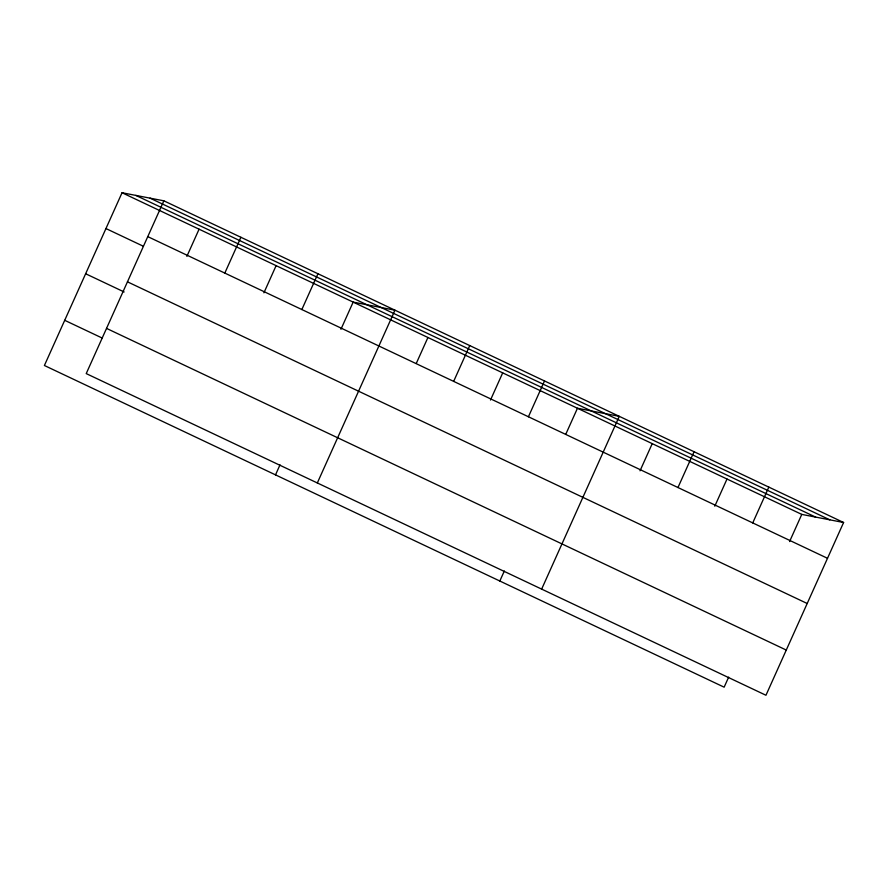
<?xml version="1.0" encoding="UTF-8"?>
<svg xmlns="http://www.w3.org/2000/svg" width="888" height="888" viewBox="0 0 888 888"><rect width="100%" height="100%" fill="white"/><g stroke="black" fill="none" stroke-linecap="round" stroke-linejoin="round"><path stroke-width="1.33" d="M163.858 200.821L86.225 373.593L765.956 695.26L843.6 522.499L163.858 200.821L122.045 192.74L44.4 365.501L724.142 687.179L728.648 677.133M186.869 256.366L199.079 229.193M224.808 273.093L240.903 237.285M263.914 292.818L276.113 265.656M301.842 309.546L317.937 273.737M275.513 474.869L280.02 464.835M340.948 329.27L353.158 302.109L394.971 310.19L317.327 482.961M416.272 363.425L427.927 337.496M453.657 381.385L469.741 345.576M490.487 400.044L502.697 372.871M528.427 416.772L544.511 380.963M499.822 581.018L504.34 570.984M565.811 434.188L577.466 408.258L619.291 416.339L541.647 589.11M640.026 470.807L652.236 443.645M677.966 487.534L694.061 451.726M714.796 506.193L727.006 479.032M752.735 522.921L768.83 487.112M789.576 541.569L801.775 514.407L843.6 522.499M150.061 198.157L829.803 519.824M135.842 195.404L815.584 517.082M122.045 192.74L801.775 514.407M147.774 236.63L827.505 558.297M105.95 228.549L143.223 246.187M127.461 281.829L807.192 603.496M85.637 273.748L124.154 291.974M106.538 328.394L786.269 650.06M64.713 320.313L101.987 337.951"/></g></svg>
